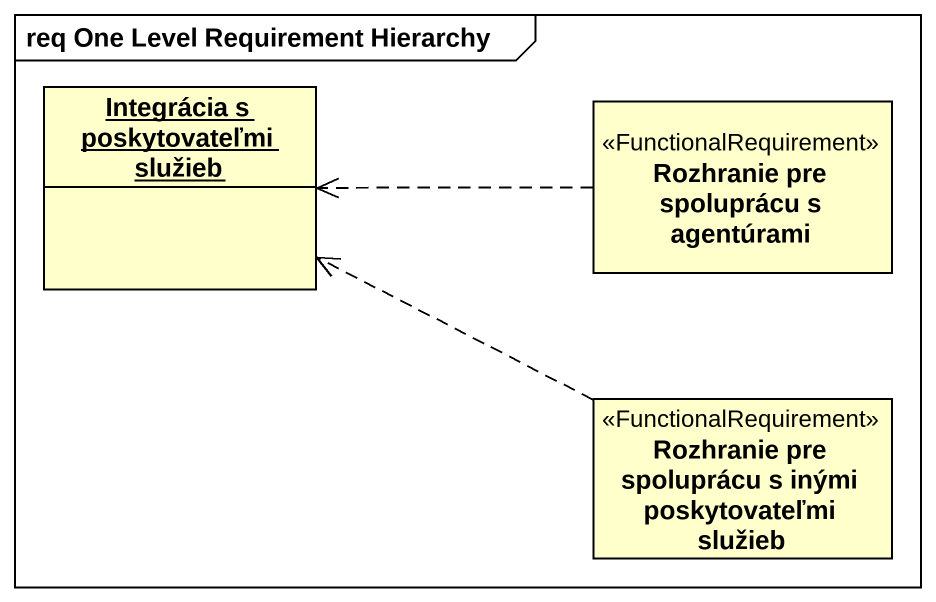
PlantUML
@startuml
mainframe req One Level Requirement Hierarchy
hide circle
hide empty members
object "Integrácia s poskytovateľmi služieb" as Integrácia_s_poskytovateľmi
class "Rozhranie pre spoluprácu s agentúrami" as Rozhranie_pre_spoluprácu_s <<FunctionalRequirement>>
class "Rozhranie pre spoluprácu s inými poskytovateľmi služieb" as Rozhranie_pre_spoluprácu_s_2 <<FunctionalRequirement>>
Rozhranie_pre_spoluprácu_s .left.> Integrácia_s_poskytovateľmi
Rozhranie_pre_spoluprácu_s_2 .left.> Integrácia_s_poskytovateľmi
@enduml
